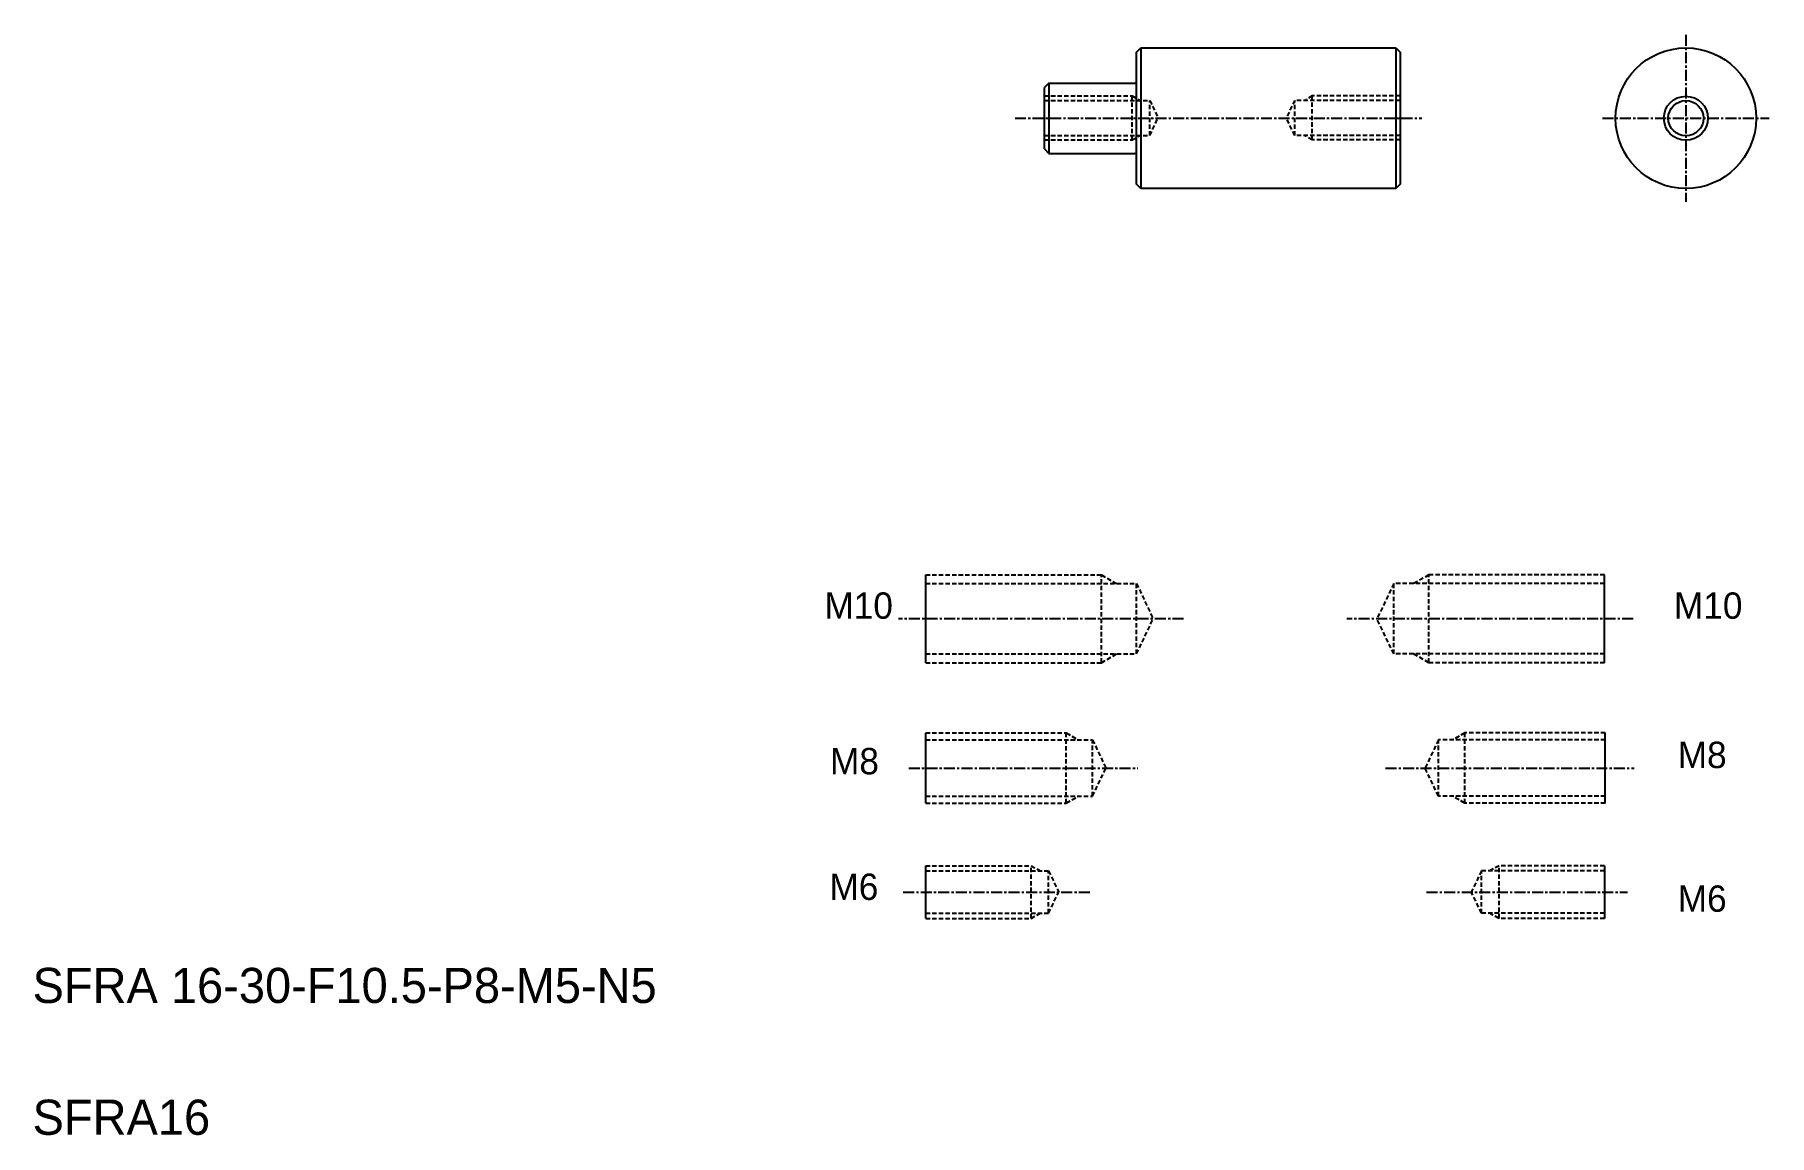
# Model space of a CAD drawing. Extents: x 10 to 208, y 10 to 135.
import ezdxf

# ---------------------------------------------------------------- set-up
doc = ezdxf.new("R2010")
doc.units = 0
doc.linetypes.add('CENTER', pattern=[2, 1.25, -0.25, 0.25, -0.25])
doc.linetypes.add('DASHED', pattern=[0.75, 0.5, -0.25])
doc.layers.get('0').update_dxf_attribs({"linetype": 'CONTINUOUS'})
doc.layers.add('CENTER', color=1, linetype='CENTER')

msp = doc.modelspace()

# ---------------------------------------------------------------- linework, layer by layer
at = {"color": 7, "linetype": 'CONTINUOUS'}
for p, q in [((135.67, 133.2), (136.17, 133.7)), ((135.67, 118.2), (135.67, 133.2)), ((136.17, 133.7), (165.17, 133.7)), ((136.17, 133.7), (136.17, 117.7)), ((165.17, 133.7), (165.17, 117.7)), ((165.17, 133.7), (165.67, 133.2)), ((165.67, 133.2), (165.67, 118.2)), ((125.67, 129.7), (125.17, 129.2)), ((125.17, 122.2), (125.17, 129.2)), ((125.67, 129.7), (125.67, 121.7)), ((125.67, 129.7), (135.47, 129.7)), ((136.17, 129.45), (136.17, 129.45)), ((136.17, 125.7), (136.17, 125.7)), ((125.17, 122.2), (125.67, 121.7)), ((125.67, 121.7), (135.47, 121.7)), ((136.17, 117.7), (135.67, 118.2)), ((165.17, 117.7), (136.17, 117.7)), ((165.67, 118.2), (165.17, 117.7)), ((111.66, 63.73), (111.66, 73.73)), ((188.94, 63.73), (188.94, 73.73)), ((111.66, 47.74), (111.66, 55.74)), ((189.02, 47.74), (189.02, 55.74)), ((111.66, 34.63), (111.66, 40.63)), ((188.92, 40.63), (188.92, 34.63))]:
    msp.add_line(p, q, dxfattribs=at)
at = {"color": 3, "linetype": 'DASHED'}
for p, q in [((125.17, 128.23), (135.17, 128.23)), ((125.17, 127.73), (137.17, 127.73)), ((135.17, 123.23), (135.17, 128.23)), ((135.17, 128.23), (136.03, 127.73)), ((137.17, 123.73), (137.17, 127.73)), ((137.17, 127.73), (138.12, 125.73)), ((153.67, 127.73), (152.71, 125.73)), ((165.67, 127.73), (153.67, 127.73)), ((153.67, 123.73), (153.67, 127.73)), ((155.67, 128.23), (154.8, 127.73)), ((165.67, 128.23), (155.67, 128.23)), ((155.67, 123.23), (155.67, 128.23)), ((137.17, 123.73), (138.12, 125.73)), ((153.67, 123.73), (152.71, 125.73)), ((125.17, 123.73), (137.17, 123.73)), ((125.17, 123.23), (135.17, 123.23)), ((135.17, 123.23), (136.03, 123.73)), ((165.67, 123.73), (153.67, 123.73)), ((155.67, 123.23), (154.8, 123.73)), ((165.67, 123.23), (155.67, 123.23)), ((111.66, 73.73), (131.66, 73.73)), ((131.66, 63.73), (131.66, 73.73)), ((131.66, 73.73), (133.39, 72.73)), ((168.94, 73.73), (167.2, 72.73)), ((168.94, 63.73), (168.94, 73.73)), ((188.94, 73.73), (168.94, 73.73)), ((111.66, 72.73), (135.66, 72.73)), ((135.66, 64.73), (135.66, 72.73)), ((135.66, 72.73), (137.56, 68.73)), ((164.94, 72.73), (163.03, 68.73)), ((164.94, 64.73), (164.94, 72.73)), ((188.94, 72.73), (164.94, 72.73)), ((135.66, 64.73), (137.56, 68.73)), ((164.94, 64.73), (163.03, 68.73)), ((111.66, 64.73), (135.66, 64.73)), ((111.66, 63.73), (131.66, 63.73)), ((131.66, 63.73), (133.39, 64.73)), ((188.94, 64.73), (164.94, 64.73)), ((168.94, 63.73), (167.2, 64.73)), ((188.94, 63.73), (168.94, 63.73)), ((111.66, 55.74), (127.66, 55.74)), ((127.66, 47.74), (127.66, 55.74)), ((127.66, 55.74), (129.04, 54.94)), ((173.02, 55.74), (171.64, 54.94)), ((189.02, 55.74), (173.02, 55.74)), ((173.02, 47.74), (173.02, 55.74)), ((111.66, 54.94), (130.66, 54.94)), ((130.66, 54.94), (132.18, 51.74)), ((130.66, 48.54), (130.66, 54.94)), ((170.02, 54.94), (168.5, 51.74)), ((189.02, 54.94), (170.02, 54.94)), ((170.02, 48.54), (170.02, 54.94)), ((130.66, 48.54), (132.18, 51.74)), ((170.02, 48.54), (168.5, 51.74)), ((111.66, 48.54), (130.66, 48.54)), ((111.66, 47.74), (127.66, 47.74)), ((127.66, 47.74), (129.04, 48.54)), ((189.02, 48.54), (170.02, 48.54)), ((173.02, 47.74), (171.64, 48.54)), ((189.02, 47.74), (173.02, 47.74)), ((111.66, 40.63), (123.66, 40.63)), ((111.66, 40.03), (125.66, 40.03)), ((123.66, 34.63), (123.66, 40.63)), ((123.66, 40.63), (124.7, 40.03)), ((125.66, 35.23), (125.66, 40.03)), ((125.66, 40.03), (126.8, 37.63)), ((174.92, 40.03), (173.77, 37.63)), ((174.92, 35.23), (174.92, 40.03)), ((188.92, 40.03), (174.92, 40.03)), ((176.92, 40.63), (175.88, 40.03)), ((176.92, 34.63), (176.92, 40.63)), ((188.92, 40.63), (176.92, 40.63)), ((125.66, 35.23), (126.8, 37.63)), ((174.92, 35.23), (173.77, 37.63)), ((111.66, 35.23), (125.66, 35.23)), ((111.66, 34.63), (123.66, 34.63)), ((123.66, 34.63), (124.7, 35.23)), ((188.92, 35.23), (174.92, 35.23)), ((176.92, 34.63), (175.88, 35.23)), ((188.92, 34.63), (176.92, 34.63))]:
    msp.add_line(p, q, dxfattribs=at)
at = {"color": 7, "linetype": 'CONTINUOUS'}
for radius in [8, 2]:
    msp.add_circle((198.19, 125.7), radius, dxfattribs=at)
at = {"color": 3, "linetype": 'CONTINUOUS'}
msp.add_circle((198.19, 125.7), 2.5, dxfattribs=at)
at = {"color": 7, "linetype": 'CONTINUOUS'}
for centre, start, end in [((135.47, 129.9), 270, 0), ((135.47, 121.5), 0, 90)]:
    msp.add_arc(centre, 0.2, start, end, dxfattribs=at)
at = {"layer": 'CENTER', "color": 1, "linetype": 'CENTER'}
for p, q in [((198.19, 135.2), (198.19, 116.2)), ((121.83, 125.7), (168.13, 125.7)), ((188.69, 125.7), (207.69, 125.7)), ((141.01, 68.73), (108.56, 68.73)), ((192.19, 68.73), (159.59, 68.73)), ((109.74, 51.74), (135.82, 51.74)), ((164, 51.74), (192.32, 51.74)), ((109.1, 37.63), (130.49, 37.63)), ((168.68, 37.63), (191.54, 37.63))]:
    msp.add_line(p, q, dxfattribs=at)

# ---------------------------------------------------------------- texts
at = {"color": 7, "linetype": 'CONTINUOUS'}
for s, height, p in [('M10', 3, (100.13, 68.73)), ('M10', 3, (196.83, 68.73)), ('M8', 3, (100.77, 51.03)), ('M8', 3, (197.26, 51.74)), ('M6', 3, (100.7, 36.73)), ('M6', 3, (197.26, 35.38)), ('SFRA 16-30-F10.5-P8-M5-N5', 4, (10, 25)), ('SFRA16', 4, (10, 10))]:
    msp.add_text(s, height=height, dxfattribs=at).set_placement(p)

doc.saveas('drawing.dxf')
